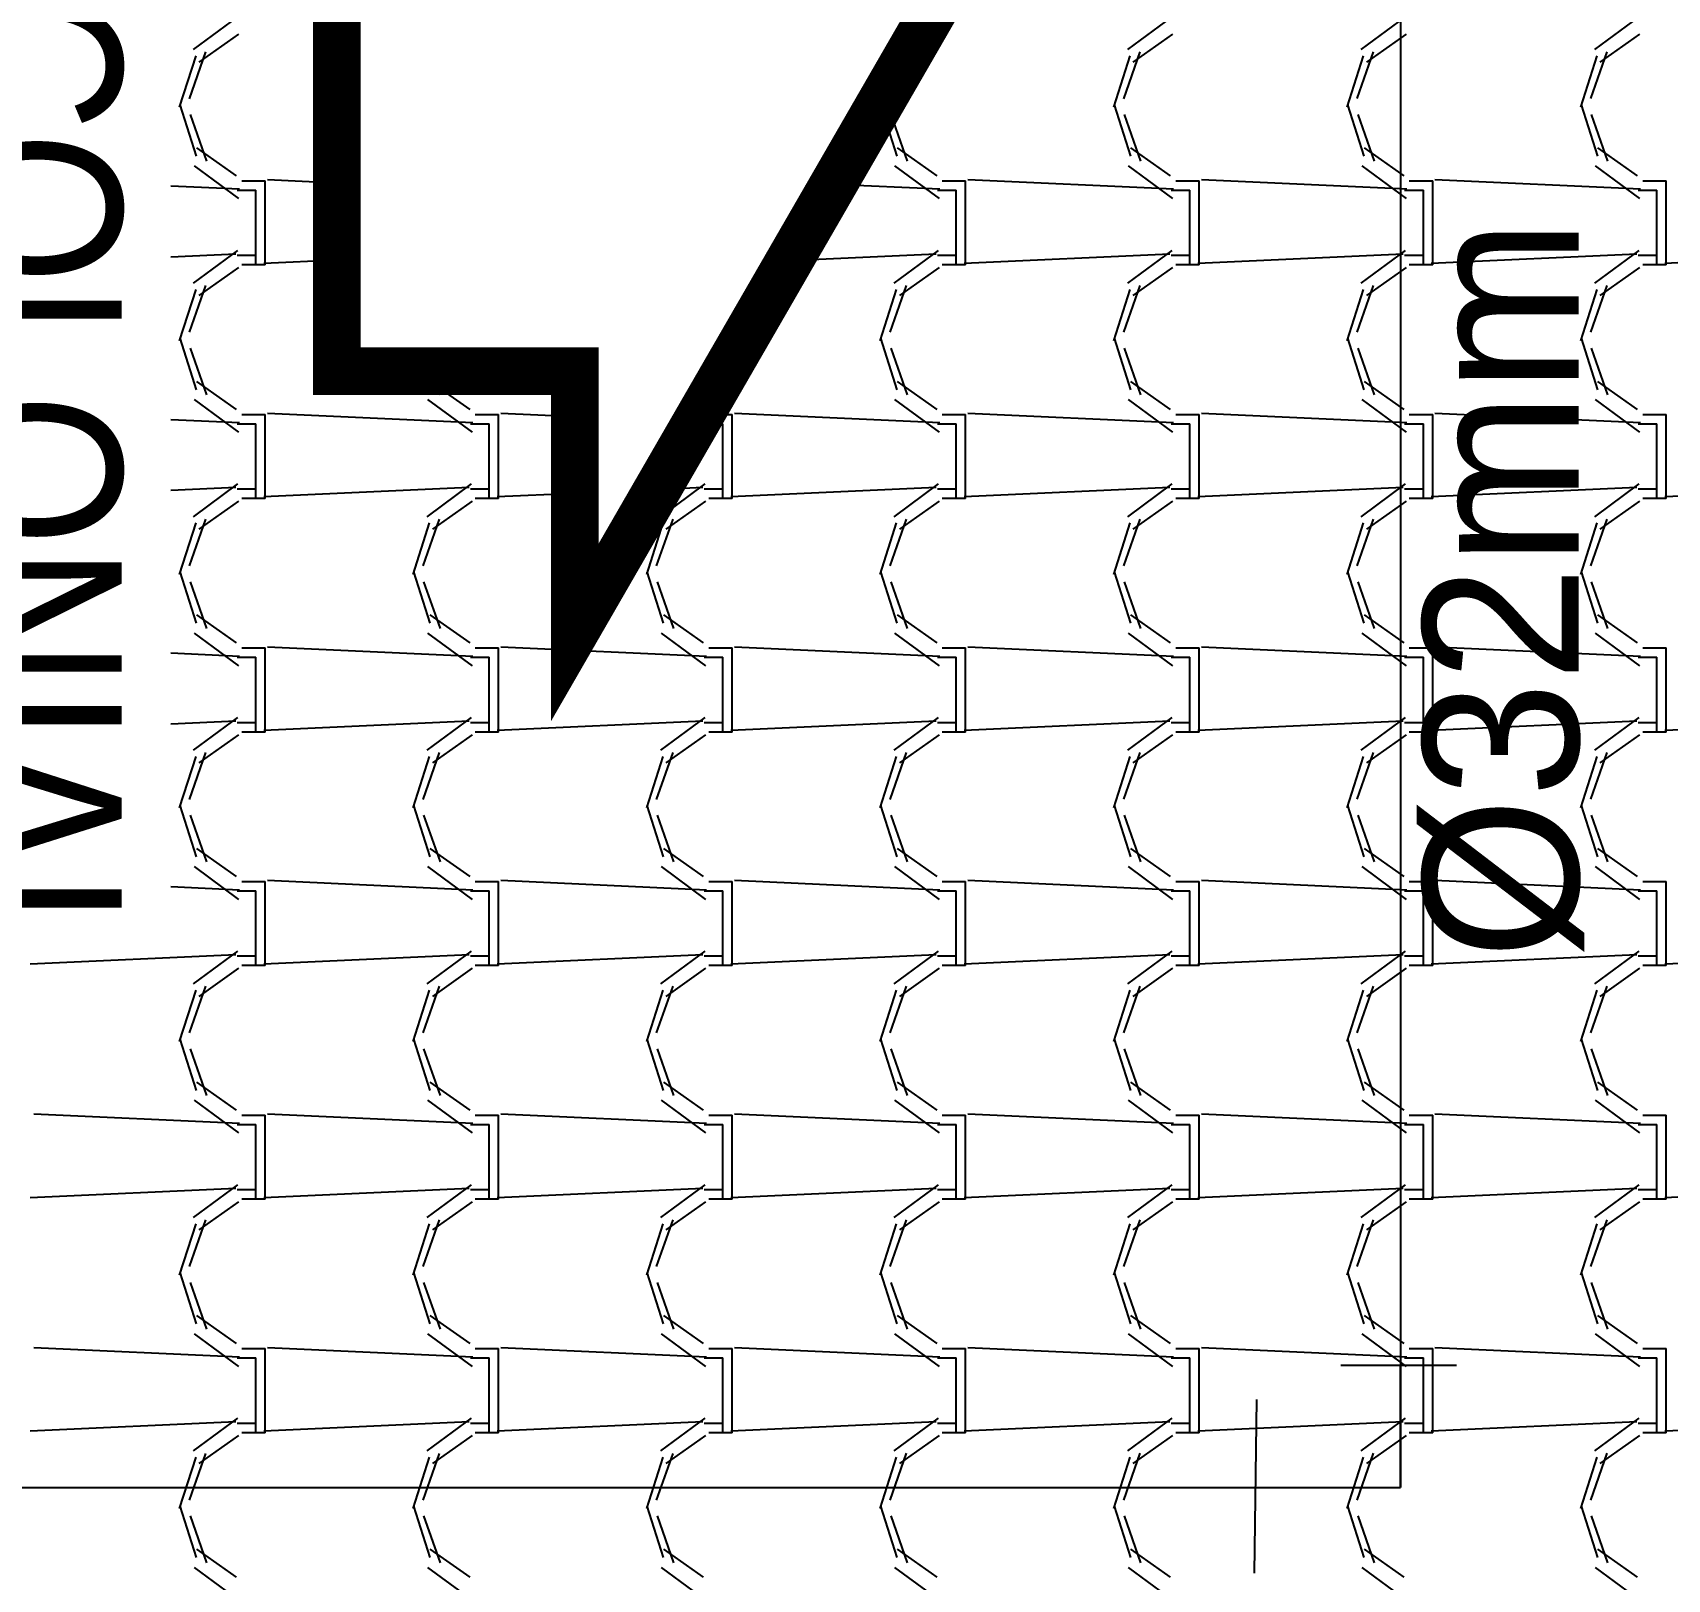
# Model space of a CAD drawing. Header units: millimetres. Extents: x -336 to -33, y -135 to 770.
# Drawn here: x -304.576 to -302.476, y 723.621 to 725.607 of the extents above; entities that cross this region are included whole.
import ezdxf
from ezdxf.enums import TextEntityAlignment as Align

# ---------------------------------------------------------------- set-up
doc = ezdxf.new("R2010")
doc.units = ezdxf.units.MM
doc.header["$LTSCALE"] = 50
doc.header["$MEASUREMENT"] = 0
doc.layers.get('0').update_dxf_attribs({"linetype": 'CONTINUOUS'})
for name, color, linetype in [('-HIDRO', 8, 'CONTINUOUS'), ('AF', 5, 'CONTINUOUS'), ('CONEXÃO_HIDRÁULICA', 2, 'CONTINUOUS'), ('E-txt-g', 3, 'CONTINUOUS'), ('TEXTO', 4, 'CONTINUOUS')]:
    doc.layers.add(name, color=color, linetype=linetype)
doc.layers.add('E-Lay-9', color=9, linetype='CONTINUOUS', lineweight=9)
doc.layers.add('E-Txt-W', color=7, linetype='CONTINUOUS', lineweight=20)
doc.styles.add('F2', font='swissc.ttf')
doc.styles.add('REG60', font='romans.shx', dxfattribs={"width": 0.8, "height": 0.15})
doc.styles.add('REG80', font='romans.shx', dxfattribs={"width": 0.8, "height": 0.2})

# ---------------------------------------------------------------- blocks, each defined once
blk = doc.blocks.new('Seta')
at = {"const_width": 2}
blk.add_lwpolyline([(10, 15), (10, 25.981), (25, 0), (10, -25.981), (10, -15), (0, -15), (0, 15)], close=True, dxfattribs=at)
blk = doc.blocks.new('TXT-AMB75')
at = {"layer": 'E-txt-g', "style": 'REG80', "width": 0.8, "flags": 8}
blk.add_attdef('TXT', text='', height=0.2, dxfattribs=at).set_placement((0.0055, 0.2964), align=Align.CENTER)
at = {"layer": 'E-Txt-W', "style": 'REG60', "width": 0.8, "flags": 8}
blk.add_attdef('TXT', text='', height=0.15, dxfattribs=at).set_placement((0.0055, 0.0271), align=Align.CENTER)

msp = doc.modelspace()

# ---------------------------------------------------------------- linework, layer by layer
at = {"layer": '-HIDRO', "linetype": 'Continuous'}
for p, q in [((-304.3127, 725.6275), (-304.3697, 725.5855)), ((-303.1126, 725.6275), (-303.1696, 725.5855)), ((-302.8126, 725.6275), (-302.8696, 725.5855)), ((-302.5126, 725.6275), (-302.5696, 725.5855)), ((-304.3114, 725.6054), (-304.3624, 725.5694)), ((-303.4115, 725.6054), (-303.4526, 725.5764)), ((-303.1115, 725.6054), (-303.1625, 725.5694)), ((-302.8115, 725.6054), (-302.8625, 725.5694)), ((-302.5115, 725.6054), (-302.5625, 725.5694)), ((-304.3666, 725.5774), (-304.3876, 725.5114)), ((-304.3538, 725.5824), (-304.3748, 725.5224)), ((-303.1666, 725.5774), (-303.1876, 725.5114)), ((-303.1538, 725.5824), (-303.1748, 725.5224)), ((-302.8666, 725.5774), (-302.8876, 725.5114)), ((-302.8538, 725.5825), (-302.8748, 725.5225)), ((-302.5665, 725.5774), (-302.5875, 725.5114)), ((-302.5537, 725.5825), (-302.5747, 725.5225)), ((-303.461, 725.5619), (-303.4748, 725.5224)), ((-304.3868, 725.5146), (-304.3658, 725.4486)), ((-303.4844, 725.5212), (-303.4876, 725.5114)), ((-303.4868, 725.5146), (-303.4658, 725.4486)), ((-303.1868, 725.5146), (-303.1658, 725.4486)), ((-302.8868, 725.5146), (-302.8658, 725.4486)), ((-302.5868, 725.5146), (-302.5658, 725.4486)), ((-304.3737, 725.502), (-304.3527, 725.442)), ((-303.4737, 725.502), (-303.4527, 725.442)), ((-303.1737, 725.502), (-303.1527, 725.442)), ((-302.8737, 725.502), (-302.8527, 725.442)), ((-302.5737, 725.502), (-302.5527, 725.442)), ((-304.3656, 725.4593), (-304.3146, 725.4233)), ((-303.4656, 725.4593), (-303.4146, 725.4233)), ((-303.1656, 725.4593), (-303.1146, 725.4233)), ((-302.8656, 725.4593), (-302.8146, 725.4233)), ((-302.5656, 725.4593), (-302.5146, 725.4233)), ((-304.3686, 725.436), (-304.3116, 725.394)), ((-303.4686, 725.436), (-303.4116, 725.394)), ((-303.1686, 725.436), (-303.1116, 725.394)), ((-302.8686, 725.436), (-302.8116, 725.394)), ((-302.5686, 725.436), (-302.5116, 725.394)), ((-304.3105, 725.4061), (-304.3985, 725.4101)), ((-304.3074, 725.4169), (-304.2774, 725.4169)), ((-304.2774, 725.3209), (-304.2774, 725.4169)), ((-304.1853, 725.414), (-304.2745, 725.4181)), ((-303.4105, 725.4061), (-303.5473, 725.4123)), ((-303.4074, 725.4169), (-303.3774, 725.4169)), ((-303.3774, 725.3209), (-303.3774, 725.4169)), ((-303.1105, 725.4061), (-303.3745, 725.4181)), ((-303.1074, 725.4169), (-303.0774, 725.4169)), ((-303.0774, 725.3209), (-303.0774, 725.4169)), ((-302.8105, 725.4061), (-303.0745, 725.4181)), ((-302.8074, 725.4169), (-302.7774, 725.4169)), ((-302.7774, 725.3209), (-302.7774, 725.4169)), ((-302.5105, 725.4061), (-302.7745, 725.4181)), ((-302.5074, 725.4169), (-302.4774, 725.4169)), ((-302.4774, 725.3209), (-302.4774, 725.4169)), ((-304.3134, 725.4049), (-304.2894, 725.4049)), ((-304.2894, 725.3209), (-304.2894, 725.4049)), ((-303.4134, 725.4049), (-303.3894, 725.4049)), ((-303.3894, 725.3209), (-303.3894, 725.4049)), ((-303.1134, 725.4049), (-303.0894, 725.4049)), ((-303.0894, 725.3209), (-303.0894, 725.4049)), ((-302.8134, 725.4049), (-302.7894, 725.4049)), ((-302.7894, 725.3209), (-302.7894, 725.4049)), ((-302.5134, 725.4049), (-302.4894, 725.4049)), ((-302.4894, 725.3209), (-302.4894, 725.4049)), ((-304.3127, 725.3275), (-304.3697, 725.2855)), ((-303.4126, 725.3275), (-303.4696, 725.2855)), ((-303.1126, 725.3275), (-303.1696, 725.2855)), ((-302.8126, 725.3275), (-302.8696, 725.2855)), ((-302.5126, 725.3275), (-302.5696, 725.2855)), ((-304.3152, 725.3228), (-304.3985, 725.319)), ((-304.3114, 725.3054), (-304.3624, 725.2694)), ((-304.2894, 725.3209), (-304.3134, 725.3209)), ((-304.2774, 725.3089), (-304.3074, 725.3089)), ((-304.2894, 725.3089), (-304.2894, 725.3209)), ((-304.1853, 725.3151), (-304.2792, 725.3108)), ((-304.2774, 725.3089), (-304.2774, 725.3209)), ((-303.4152, 725.3228), (-303.6039, 725.3142)), ((-303.4115, 725.3054), (-303.4625, 725.2694)), ((-303.3894, 725.3209), (-303.4134, 725.3209)), ((-303.3774, 725.3089), (-303.4074, 725.3089)), ((-303.3894, 725.3089), (-303.3894, 725.3209)), ((-303.1152, 725.3228), (-303.3792, 725.3108)), ((-303.3774, 725.3089), (-303.3774, 725.3209)), ((-303.1115, 725.3054), (-303.1625, 725.2694)), ((-303.0894, 725.3209), (-303.1134, 725.3209)), ((-303.0774, 725.3089), (-303.1074, 725.3089)), ((-303.0894, 725.3089), (-303.0894, 725.3209)), ((-302.8152, 725.3228), (-303.0792, 725.3108)), ((-303.0774, 725.3089), (-303.0774, 725.3209)), ((-302.8115, 725.3054), (-302.8625, 725.2694)), ((-302.7894, 725.3209), (-302.8134, 725.3209)), ((-302.7774, 725.3089), (-302.8074, 725.3089)), ((-302.7894, 725.3089), (-302.7894, 725.3209)), ((-302.5152, 725.3228), (-302.7792, 725.3108)), ((-302.7774, 725.3089), (-302.7774, 725.3209)), ((-302.5115, 725.3054), (-302.5625, 725.2694)), ((-302.4894, 725.3209), (-302.5134, 725.3209)), ((-302.4774, 725.3089), (-302.5074, 725.3089)), ((-302.4894, 725.3089), (-302.4894, 725.3209)), ((-302.2152, 725.3228), (-302.4792, 725.3108)), ((-302.4774, 725.3089), (-302.4774, 725.3209)), ((-304.3666, 725.2774), (-304.3876, 725.2114)), ((-304.3538, 725.2824), (-304.3748, 725.2224)), ((-303.4666, 725.2774), (-303.4876, 725.2114)), ((-303.4538, 725.2824), (-303.4748, 725.2224)), ((-303.1666, 725.2774), (-303.1876, 725.2114)), ((-303.1538, 725.2824), (-303.1748, 725.2224)), ((-302.8666, 725.2774), (-302.8876, 725.2114)), ((-302.8538, 725.2825), (-302.8748, 725.2225)), ((-302.5665, 725.2774), (-302.5875, 725.2114)), ((-302.5537, 725.2825), (-302.5747, 725.2225)), ((-304.3868, 725.2146), (-304.3658, 725.1486)), ((-304.3737, 725.202), (-304.3527, 725.142)), ((-303.4868, 725.2146), (-303.4658, 725.1486)), ((-303.4737, 725.202), (-303.4527, 725.142)), ((-303.1868, 725.2146), (-303.1658, 725.1486)), ((-303.1737, 725.202), (-303.1527, 725.142)), ((-302.8868, 725.2146), (-302.8658, 725.1486)), ((-302.8737, 725.202), (-302.8527, 725.142)), ((-302.5868, 725.2146), (-302.5658, 725.1486)), ((-302.5737, 725.202), (-302.5527, 725.142)), ((-304.3656, 725.1593), (-304.3146, 725.1233)), ((-304.0734, 725.1726), (-304.0658, 725.1486)), ((-304.0656, 725.1593), (-304.0146, 725.1233)), ((-304.0634, 725.1726), (-304.0527, 725.142)), ((-303.4656, 725.1593), (-303.4146, 725.1233)), ((-303.1656, 725.1593), (-303.1146, 725.1233)), ((-302.8656, 725.1593), (-302.8146, 725.1233)), ((-302.5656, 725.1593), (-302.5146, 725.1233)), ((-304.3686, 725.136), (-304.3116, 725.094)), ((-304.3074, 725.1169), (-304.2774, 725.1169)), ((-304.2774, 725.0209), (-304.2774, 725.1169)), ((-304.0105, 725.106), (-304.2745, 725.118)), ((-304.0686, 725.136), (-304.0116, 725.094)), ((-304.0074, 725.1169), (-303.9774, 725.1169)), ((-303.9774, 725.0209), (-303.9774, 725.1169)), ((-303.8796, 725.1137), (-303.9745, 725.118)), ((-303.7074, 725.1169), (-303.6774, 725.1169)), ((-303.6774, 725.0209), (-303.6774, 725.1169)), ((-303.4105, 725.106), (-303.6745, 725.118)), ((-303.4686, 725.136), (-303.4116, 725.094)), ((-303.4074, 725.1169), (-303.3774, 725.1169)), ((-303.3774, 725.0209), (-303.3774, 725.1169)), ((-303.1105, 725.106), (-303.3745, 725.118)), ((-303.1686, 725.136), (-303.1116, 725.094)), ((-303.1074, 725.1169), (-303.0774, 725.1169)), ((-303.0774, 725.0209), (-303.0774, 725.1169)), ((-302.8105, 725.106), (-303.0745, 725.118)), ((-302.8686, 725.136), (-302.8116, 725.094)), ((-302.8074, 725.1169), (-302.7774, 725.1169)), ((-302.7774, 725.0209), (-302.7774, 725.1169)), ((-302.5105, 725.106), (-302.7745, 725.118)), ((-302.5686, 725.136), (-302.5116, 725.094)), ((-302.5074, 725.1169), (-302.4774, 725.1169)), ((-302.4774, 725.0209), (-302.4774, 725.1169)), ((-304.3105, 725.106), (-304.3985, 725.11)), ((-304.3134, 725.1049), (-304.2894, 725.1049)), ((-304.2894, 725.0209), (-304.2894, 725.1049)), ((-304.0134, 725.1049), (-303.9894, 725.1049)), ((-303.9894, 725.0209), (-303.9894, 725.1049)), ((-303.7253, 725.1041), (-303.7116, 725.094)), ((-303.7105, 725.106), (-303.7238, 725.1067)), ((-303.7134, 725.1049), (-303.6894, 725.1049)), ((-303.6894, 725.0209), (-303.6894, 725.1049)), ((-303.4134, 725.1049), (-303.3894, 725.1049)), ((-303.3894, 725.0209), (-303.3894, 725.1049)), ((-303.1134, 725.1049), (-303.0894, 725.1049)), ((-303.0894, 725.0209), (-303.0894, 725.1049)), ((-302.8134, 725.1049), (-302.7894, 725.1049)), ((-302.7894, 725.0209), (-302.7894, 725.1049)), ((-302.5134, 725.1049), (-302.4894, 725.1049)), ((-302.4894, 725.0209), (-302.4894, 725.1049)), ((-304.3152, 725.0228), (-304.3985, 725.019)), ((-304.3127, 725.0275), (-304.3697, 724.9855)), ((-304.2894, 725.0209), (-304.3134, 725.0209)), ((-304.2894, 725.0089), (-304.2894, 725.0209)), ((-304.0152, 725.0228), (-304.2792, 725.0108)), ((-304.2774, 725.0089), (-304.2774, 725.0209)), ((-304.0126, 725.0275), (-304.0696, 724.9855)), ((-303.9894, 725.0209), (-304.0134, 725.0209)), ((-303.9894, 725.0089), (-303.9894, 725.0209)), ((-303.8796, 725.0153), (-303.9792, 725.0108)), ((-303.9774, 725.0089), (-303.9774, 725.0209)), ((-303.7152, 725.0228), (-303.7737, 725.0201)), ((-303.7126, 725.0275), (-303.7696, 724.9855)), ((-303.6894, 725.0209), (-303.7134, 725.0209)), ((-303.6894, 725.0089), (-303.6894, 725.0209)), ((-303.4152, 725.0228), (-303.6792, 725.0108)), ((-303.6774, 725.0089), (-303.6774, 725.0209)), ((-303.4126, 725.0275), (-303.4696, 724.9855)), ((-303.3894, 725.0209), (-303.4134, 725.0209)), ((-303.3894, 725.0089), (-303.3894, 725.0209)), ((-303.1152, 725.0228), (-303.3792, 725.0108)), ((-303.3774, 725.0089), (-303.3774, 725.0209)), ((-303.1126, 725.0275), (-303.1696, 724.9855)), ((-303.0894, 725.0209), (-303.1134, 725.0209)), ((-303.0894, 725.0089), (-303.0894, 725.0209)), ((-302.8152, 725.0228), (-303.0792, 725.0108)), ((-303.0774, 725.0089), (-303.0774, 725.0209)), ((-302.8126, 725.0275), (-302.8696, 724.9855)), ((-302.7894, 725.0209), (-302.8134, 725.0209)), ((-302.7894, 725.0089), (-302.7894, 725.0209)), ((-302.5152, 725.0228), (-302.7792, 725.0108)), ((-302.7774, 725.0089), (-302.7774, 725.0209)), ((-302.5126, 725.0275), (-302.5696, 724.9855)), ((-302.4894, 725.0209), (-302.5134, 725.0209)), ((-302.4894, 725.0089), (-302.4894, 725.0209)), ((-302.2152, 725.0228), (-302.4792, 725.0108)), ((-302.4774, 725.0089), (-302.4774, 725.0209)), ((-304.3115, 725.0054), (-304.3625, 724.9694)), ((-304.2774, 725.0089), (-304.3074, 725.0089)), ((-304.0115, 725.0054), (-304.0625, 724.9694)), ((-303.9774, 725.0089), (-304.0074, 725.0089)), ((-303.7115, 725.0054), (-303.7625, 724.9694)), ((-303.6774, 725.0089), (-303.7074, 725.0089)), ((-303.4115, 725.0054), (-303.4625, 724.9694)), ((-303.3774, 725.0089), (-303.4074, 725.0089)), ((-303.1115, 725.0054), (-303.1625, 724.9694)), ((-303.0774, 725.0089), (-303.1074, 725.0089)), ((-302.8115, 725.0054), (-302.8625, 724.9694)), ((-302.7774, 725.0089), (-302.8074, 725.0089)), ((-302.5115, 725.0054), (-302.5625, 724.9694)), ((-302.4774, 725.0089), (-302.5074, 725.0089)), ((-304.3666, 724.9774), (-304.3876, 724.9114)), ((-304.3538, 724.9824), (-304.3748, 724.9224)), ((-304.0666, 724.9774), (-304.0876, 724.9114)), ((-304.0538, 724.9824), (-304.0748, 724.9224)), ((-303.7666, 724.9774), (-303.7876, 724.9114)), ((-303.7538, 724.9824), (-303.7748, 724.9224)), ((-303.4666, 724.9774), (-303.4876, 724.9114)), ((-303.4538, 724.9824), (-303.4748, 724.9224)), ((-303.1666, 724.9774), (-303.1876, 724.9114)), ((-303.1538, 724.9824), (-303.1748, 724.9224)), ((-302.8666, 724.9774), (-302.8876, 724.9114)), ((-302.8538, 724.9825), (-302.8748, 724.9225)), ((-302.5665, 724.9774), (-302.5875, 724.9114)), ((-302.5537, 724.9825), (-302.5747, 724.9225)), ((-304.3868, 724.9146), (-304.3658, 724.8486)), ((-304.0868, 724.9146), (-304.0658, 724.8486)), ((-303.7868, 724.9146), (-303.7658, 724.8486)), ((-303.4868, 724.9146), (-303.4658, 724.8486)), ((-303.1868, 724.9146), (-303.1658, 724.8486)), ((-302.8868, 724.9146), (-302.8658, 724.8486)), ((-302.5868, 724.9146), (-302.5658, 724.8486)), ((-304.3737, 724.902), (-304.3527, 724.842)), ((-304.0737, 724.902), (-304.0527, 724.842)), ((-303.7737, 724.902), (-303.7527, 724.842)), ((-303.4737, 724.902), (-303.4527, 724.842)), ((-303.1737, 724.902), (-303.1527, 724.842)), ((-302.8737, 724.902), (-302.8527, 724.842)), ((-302.5737, 724.902), (-302.5527, 724.842)), ((-304.3656, 724.8593), (-304.3146, 724.8233)), ((-304.0656, 724.8593), (-304.0146, 724.8233)), ((-303.7656, 724.8593), (-303.7146, 724.8233)), ((-303.4656, 724.8593), (-303.4146, 724.8233)), ((-303.1656, 724.8593), (-303.1146, 724.8233)), ((-302.8656, 724.8593), (-302.8146, 724.8233)), ((-302.5656, 724.8593), (-302.5146, 724.8233)), ((-304.3686, 724.836), (-304.3116, 724.794)), ((-304.0686, 724.836), (-304.0116, 724.794)), ((-303.7686, 724.836), (-303.7116, 724.794)), ((-303.4686, 724.836), (-303.4116, 724.794)), ((-303.1686, 724.836), (-303.1116, 724.794)), ((-302.8686, 724.836), (-302.8116, 724.794)), ((-302.5686, 724.836), (-302.5116, 724.794)), ((-304.3105, 724.806), (-304.3985, 724.81)), ((-304.3134, 724.8049), (-304.2894, 724.8049)), ((-304.3074, 724.8169), (-304.2774, 724.8169)), ((-304.2894, 724.7209), (-304.2894, 724.8049)), ((-304.2774, 724.7209), (-304.2774, 724.8169)), ((-304.0105, 724.806), (-304.2745, 724.818)), ((-304.0134, 724.8049), (-303.9894, 724.8049)), ((-304.0074, 724.8169), (-303.9774, 724.8169)), ((-303.9894, 724.7209), (-303.9894, 724.8049)), ((-303.9774, 724.7209), (-303.9774, 724.8169)), ((-303.7105, 724.806), (-303.9745, 724.818)), ((-303.7134, 724.8049), (-303.6894, 724.8049)), ((-303.7074, 724.8169), (-303.6774, 724.8169)), ((-303.6894, 724.7209), (-303.6894, 724.8049)), ((-303.6774, 724.7209), (-303.6774, 724.8169)), ((-303.4105, 724.806), (-303.6745, 724.818)), ((-303.4134, 724.8049), (-303.3894, 724.8049)), ((-303.4074, 724.8169), (-303.3774, 724.8169)), ((-303.3894, 724.7209), (-303.3894, 724.8049)), ((-303.3774, 724.7209), (-303.3774, 724.8169)), ((-303.1105, 724.806), (-303.3745, 724.818)), ((-303.1134, 724.8049), (-303.0894, 724.8049)), ((-303.1074, 724.8169), (-303.0774, 724.8169)), ((-303.0894, 724.7209), (-303.0894, 724.8049)), ((-303.0774, 724.7209), (-303.0774, 724.8169)), ((-302.8105, 724.806), (-303.0745, 724.818)), ((-302.8134, 724.8049), (-302.7894, 724.8049)), ((-302.8074, 724.8169), (-302.7774, 724.8169)), ((-302.7894, 724.7209), (-302.7894, 724.8049)), ((-302.7774, 724.7209), (-302.7774, 724.8169)), ((-302.5105, 724.806), (-302.7745, 724.818)), ((-302.5134, 724.8049), (-302.4894, 724.8049)), ((-302.5074, 724.8169), (-302.4774, 724.8169)), ((-302.4894, 724.7209), (-302.4894, 724.8049)), ((-302.4774, 724.7209), (-302.4774, 724.8169)), ((-304.3152, 724.7228), (-304.3985, 724.719)), ((-304.3127, 724.7275), (-304.3697, 724.6855)), ((-304.2894, 724.7209), (-304.3134, 724.7209)), ((-304.2894, 724.7089), (-304.2894, 724.7209)), ((-304.0152, 724.7228), (-304.2792, 724.7108)), ((-304.2774, 724.7089), (-304.2774, 724.7209)), ((-304.0126, 724.7275), (-304.0696, 724.6855)), ((-303.9894, 724.7209), (-304.0134, 724.7209)), ((-303.9894, 724.7089), (-303.9894, 724.7209)), ((-303.7152, 724.7228), (-303.9792, 724.7108)), ((-303.9774, 724.7089), (-303.9774, 724.7209)), ((-303.7126, 724.7275), (-303.7696, 724.6855)), ((-303.6894, 724.7209), (-303.7134, 724.7209)), ((-303.6894, 724.7089), (-303.6894, 724.7209)), ((-303.4152, 724.7228), (-303.6792, 724.7108)), ((-303.6774, 724.7089), (-303.6774, 724.7209)), ((-303.4126, 724.7275), (-303.4696, 724.6855)), ((-303.3894, 724.7209), (-303.4134, 724.7209)), ((-303.3894, 724.7089), (-303.3894, 724.7209)), ((-303.1152, 724.7228), (-303.3792, 724.7108)), ((-303.3774, 724.7089), (-303.3774, 724.7209)), ((-303.1126, 724.7275), (-303.1696, 724.6855)), ((-303.0894, 724.7209), (-303.1134, 724.7209)), ((-303.0894, 724.7089), (-303.0894, 724.7209)), ((-302.8152, 724.7228), (-303.0792, 724.7108)), ((-303.0774, 724.7089), (-303.0774, 724.7209)), ((-302.8126, 724.7275), (-302.8696, 724.6855)), ((-302.7894, 724.7209), (-302.8134, 724.7209)), ((-302.7894, 724.7089), (-302.7894, 724.7209)), ((-302.5152, 724.7228), (-302.7792, 724.7108)), ((-302.7774, 724.7089), (-302.7774, 724.7209)), ((-302.5126, 724.7275), (-302.5696, 724.6855)), ((-302.4894, 724.7209), (-302.5134, 724.7209)), ((-302.4894, 724.7089), (-302.4894, 724.7209)), ((-302.2152, 724.7228), (-302.4792, 724.7108)), ((-302.4774, 724.7089), (-302.4774, 724.7209)), ((-304.3115, 724.7054), (-304.3625, 724.6694)), ((-304.2774, 724.7089), (-304.3074, 724.7089)), ((-304.0115, 724.7054), (-304.0625, 724.6694)), ((-303.9774, 724.7089), (-304.0074, 724.7089)), ((-303.7115, 724.7054), (-303.7625, 724.6694)), ((-303.6774, 724.7089), (-303.7074, 724.7089)), ((-303.4115, 724.7054), (-303.4625, 724.6694)), ((-303.3774, 724.7089), (-303.4074, 724.7089)), ((-303.1115, 724.7054), (-303.1625, 724.6694)), ((-303.0774, 724.7089), (-303.1074, 724.7089)), ((-302.8115, 724.7054), (-302.8625, 724.6694)), ((-302.7774, 724.7089), (-302.8074, 724.7089)), ((-302.5115, 724.7054), (-302.5625, 724.6694)), ((-302.4774, 724.7089), (-302.5074, 724.7089)), ((-304.3666, 724.6774), (-304.3876, 724.6114)), ((-304.3538, 724.6824), (-304.3748, 724.6224)), ((-304.0666, 724.6774), (-304.0876, 724.6114)), ((-304.0538, 724.6824), (-304.0748, 724.6224)), ((-303.7666, 724.6774), (-303.7876, 724.6114)), ((-303.7538, 724.6824), (-303.7748, 724.6224)), ((-303.4666, 724.6774), (-303.4876, 724.6114)), ((-303.4538, 724.6824), (-303.4748, 724.6224)), ((-303.1666, 724.6774), (-303.1876, 724.6114)), ((-303.1538, 724.6825), (-303.1748, 724.6225)), ((-302.8666, 724.6774), (-302.8876, 724.6114)), ((-302.8538, 724.6825), (-302.8748, 724.6225)), ((-302.5665, 724.6774), (-302.5875, 724.6114)), ((-302.5537, 724.6825), (-302.5747, 724.6225)), ((-304.3868, 724.6146), (-304.3658, 724.5486)), ((-304.0868, 724.6146), (-304.0658, 724.5486)), ((-303.7868, 724.6146), (-303.7658, 724.5486)), ((-303.4868, 724.6146), (-303.4658, 724.5486)), ((-303.1868, 724.6146), (-303.1658, 724.5486)), ((-302.8868, 724.6146), (-302.8658, 724.5486)), ((-302.5868, 724.6146), (-302.5658, 724.5486)), ((-304.3737, 724.602), (-304.3527, 724.542)), ((-304.0737, 724.602), (-304.0527, 724.542)), ((-303.7737, 724.602), (-303.7527, 724.542)), ((-303.4737, 724.602), (-303.4527, 724.542)), ((-303.1737, 724.602), (-303.1527, 724.542)), ((-302.8737, 724.602), (-302.8527, 724.542)), ((-302.5737, 724.602), (-302.5527, 724.542)), ((-304.3656, 724.5593), (-304.3146, 724.5233)), ((-304.0656, 724.5593), (-304.0146, 724.5233)), ((-303.7656, 724.5593), (-303.7146, 724.5233)), ((-303.4656, 724.5593), (-303.4146, 724.5233)), ((-303.1656, 724.5593), (-303.1146, 724.5233)), ((-302.8656, 724.5593), (-302.8146, 724.5233)), ((-302.5656, 724.5593), (-302.5146, 724.5233)), ((-304.3686, 724.536), (-304.3116, 724.494)), ((-304.0686, 724.536), (-304.0116, 724.494)), ((-303.7686, 724.536), (-303.7116, 724.494)), ((-303.4686, 724.536), (-303.4116, 724.494)), ((-303.1686, 724.536), (-303.1116, 724.494)), ((-302.8686, 724.536), (-302.8116, 724.494)), ((-302.5686, 724.536), (-302.5116, 724.494)), ((-304.3105, 724.506), (-304.3985, 724.51)), ((-304.3074, 724.5169), (-304.2774, 724.5169)), ((-304.2774, 724.4209), (-304.2774, 724.5169)), ((-304.0105, 724.506), (-304.2745, 724.518)), ((-304.0074, 724.5169), (-303.9774, 724.5169)), ((-303.9774, 724.4209), (-303.9774, 724.5169)), ((-303.7105, 724.506), (-303.9745, 724.518)), ((-303.7074, 724.5169), (-303.6774, 724.5169)), ((-303.6774, 724.4209), (-303.6774, 724.5169)), ((-303.4105, 724.506), (-303.6745, 724.518)), ((-303.4074, 724.5169), (-303.3774, 724.5169)), ((-303.3774, 724.4209), (-303.3774, 724.5169)), ((-303.1105, 724.506), (-303.3745, 724.518)), ((-303.1074, 724.5169), (-303.0774, 724.5169)), ((-303.0774, 724.4209), (-303.0774, 724.5169)), ((-302.8105, 724.506), (-303.0745, 724.518)), ((-302.8074, 724.5169), (-302.7774, 724.5169)), ((-302.7774, 724.4209), (-302.7774, 724.5169)), ((-302.5105, 724.506), (-302.7745, 724.518)), ((-302.5074, 724.5169), (-302.4774, 724.5169)), ((-302.4774, 724.4209), (-302.4774, 724.5169)), ((-304.3134, 724.5049), (-304.2894, 724.5049)), ((-304.2894, 724.4209), (-304.2894, 724.5049)), ((-304.0134, 724.5049), (-303.9894, 724.5049)), ((-303.9894, 724.4209), (-303.9894, 724.5049)), ((-303.7134, 724.5049), (-303.6894, 724.5049)), ((-303.6894, 724.4209), (-303.6894, 724.5049)), ((-303.4134, 724.5049), (-303.3894, 724.5049)), ((-303.3894, 724.4209), (-303.3894, 724.5049)), ((-303.1134, 724.5049), (-303.0894, 724.5049)), ((-303.0894, 724.4209), (-303.0894, 724.5049)), ((-302.8134, 724.5049), (-302.7894, 724.5049)), ((-302.7894, 724.4209), (-302.7894, 724.5049)), ((-302.5134, 724.5049), (-302.4894, 724.5049)), ((-302.4894, 724.4209), (-302.4894, 724.5049)), ((-304.3152, 724.4228), (-304.5792, 724.4108)), ((-304.3127, 724.4275), (-304.3697, 724.3855)), ((-304.0152, 724.4228), (-304.2792, 724.4108)), ((-304.0126, 724.4275), (-304.0696, 724.3855)), ((-303.7152, 724.4228), (-303.9792, 724.4108)), ((-303.7126, 724.4275), (-303.7696, 724.3855)), ((-303.4152, 724.4228), (-303.6792, 724.4108)), ((-303.4126, 724.4275), (-303.4696, 724.3855)), ((-303.1152, 724.4228), (-303.3792, 724.4108)), ((-303.1126, 724.4275), (-303.1696, 724.3855)), ((-302.8152, 724.4228), (-303.0792, 724.4108)), ((-302.8126, 724.4275), (-302.8696, 724.3855)), ((-302.5152, 724.4228), (-302.7792, 724.4108)), ((-302.5126, 724.4275), (-302.5696, 724.3855)), ((-302.2152, 724.4228), (-302.4792, 724.4108)), ((-304.3115, 724.4054), (-304.3625, 724.3694)), ((-304.2894, 724.4209), (-304.3134, 724.4209)), ((-304.2774, 724.4089), (-304.3074, 724.4089)), ((-304.2894, 724.4089), (-304.2894, 724.4209)), ((-304.2774, 724.4089), (-304.2774, 724.4209)), ((-304.0115, 724.4054), (-304.0625, 724.3694)), ((-303.9894, 724.4209), (-304.0134, 724.4209)), ((-303.9774, 724.4089), (-304.0074, 724.4089)), ((-303.9894, 724.4089), (-303.9894, 724.4209)), ((-303.9774, 724.4089), (-303.9774, 724.4209)), ((-303.7115, 724.4054), (-303.7625, 724.3694)), ((-303.6894, 724.4209), (-303.7134, 724.4209)), ((-303.6774, 724.4089), (-303.7074, 724.4089)), ((-303.6894, 724.4089), (-303.6894, 724.4209)), ((-303.6774, 724.4089), (-303.6774, 724.4209)), ((-303.4115, 724.4054), (-303.4625, 724.3694)), ((-303.3894, 724.4209), (-303.4134, 724.4209)), ((-303.3774, 724.4089), (-303.4074, 724.4089)), ((-303.3894, 724.4089), (-303.3894, 724.4209)), ((-303.3774, 724.4089), (-303.3774, 724.4209)), ((-303.1115, 724.4054), (-303.1625, 724.3694)), ((-303.0894, 724.4209), (-303.1134, 724.4209)), ((-303.0774, 724.4089), (-303.1074, 724.4089)), ((-303.0894, 724.4089), (-303.0894, 724.4209)), ((-303.0774, 724.4089), (-303.0774, 724.4209)), ((-302.8115, 724.4054), (-302.8625, 724.3694)), ((-302.7894, 724.4209), (-302.8134, 724.4209)), ((-302.7774, 724.4089), (-302.8074, 724.4089)), ((-302.7894, 724.4089), (-302.7894, 724.4209)), ((-302.7774, 724.4089), (-302.7774, 724.4209)), ((-302.5115, 724.4054), (-302.5625, 724.3694)), ((-302.4894, 724.4209), (-302.5134, 724.4209)), ((-302.4774, 724.4089), (-302.5074, 724.4089)), ((-302.4894, 724.4089), (-302.4894, 724.4209)), ((-302.4774, 724.4089), (-302.4774, 724.4209)), ((-304.3538, 724.3824), (-304.3748, 724.3224)), ((-304.0538, 724.3824), (-304.0748, 724.3224)), ((-303.7538, 724.3824), (-303.7748, 724.3224)), ((-303.4538, 724.3824), (-303.4748, 724.3224)), ((-303.1538, 724.3825), (-303.1748, 724.3225)), ((-302.8538, 724.3825), (-302.8748, 724.3225)), ((-302.5537, 724.3825), (-302.5747, 724.3225)), ((-304.3666, 724.3774), (-304.3876, 724.3114)), ((-304.0666, 724.3774), (-304.0876, 724.3114)), ((-303.7666, 724.3774), (-303.7876, 724.3114)), ((-303.4666, 724.3774), (-303.4876, 724.3114)), ((-303.1666, 724.3774), (-303.1876, 724.3114)), ((-302.8666, 724.3774), (-302.8876, 724.3114)), ((-302.5665, 724.3774), (-302.5875, 724.3114)), ((-304.3868, 724.3146), (-304.3658, 724.2486)), ((-304.3737, 724.302), (-304.3527, 724.242)), ((-304.0868, 724.3146), (-304.0658, 724.2486)), ((-304.0737, 724.302), (-304.0527, 724.242)), ((-303.7868, 724.3146), (-303.7658, 724.2486)), ((-303.7737, 724.302), (-303.7527, 724.242)), ((-303.4868, 724.3146), (-303.4658, 724.2486)), ((-303.4737, 724.302), (-303.4527, 724.242)), ((-303.1868, 724.3146), (-303.1658, 724.2486)), ((-303.1737, 724.302), (-303.1527, 724.242)), ((-302.8868, 724.3146), (-302.8658, 724.2486)), ((-302.8737, 724.302), (-302.8527, 724.242)), ((-302.5868, 724.3146), (-302.5658, 724.2486)), ((-302.5737, 724.302), (-302.5527, 724.242)), ((-304.3656, 724.2593), (-304.3146, 724.2233)), ((-304.0656, 724.2593), (-304.0146, 724.2233)), ((-303.7656, 724.2593), (-303.7146, 724.2233)), ((-303.4656, 724.2593), (-303.4146, 724.2233)), ((-303.1656, 724.2593), (-303.1146, 724.2233)), ((-302.8656, 724.2593), (-302.8146, 724.2233)), ((-302.5656, 724.2593), (-302.5146, 724.2233)), ((-304.3686, 724.236), (-304.3116, 724.194)), ((-304.0686, 724.236), (-304.0116, 724.194)), ((-303.7686, 724.236), (-303.7116, 724.194)), ((-303.4686, 724.236), (-303.4116, 724.194)), ((-303.1686, 724.236), (-303.1116, 724.194)), ((-302.8686, 724.236), (-302.8116, 724.194)), ((-302.5686, 724.236), (-302.5116, 724.194)), ((-304.3105, 724.206), (-304.5745, 724.218)), ((-304.3074, 724.2169), (-304.2774, 724.2169)), ((-304.2774, 724.1209), (-304.2774, 724.2169)), ((-304.0105, 724.206), (-304.2745, 724.218)), ((-304.0074, 724.2169), (-303.9774, 724.2169)), ((-303.9774, 724.1209), (-303.9774, 724.2169)), ((-303.7105, 724.206), (-303.9745, 724.218)), ((-303.7074, 724.2169), (-303.6774, 724.2169)), ((-303.6774, 724.1209), (-303.6774, 724.2169)), ((-303.4105, 724.206), (-303.6745, 724.218)), ((-303.4074, 724.2169), (-303.3774, 724.2169)), ((-303.3774, 724.1209), (-303.3774, 724.2169)), ((-303.1105, 724.206), (-303.3745, 724.218)), ((-303.1074, 724.2169), (-303.0774, 724.2169)), ((-303.0774, 724.1209), (-303.0774, 724.2169)), ((-302.8105, 724.206), (-303.0745, 724.218)), ((-302.8074, 724.2169), (-302.7774, 724.2169)), ((-302.7774, 724.1209), (-302.7774, 724.2169)), ((-302.5105, 724.206), (-302.7745, 724.218)), ((-302.5074, 724.2169), (-302.4774, 724.2169)), ((-302.4774, 724.1209), (-302.4774, 724.2169)), ((-304.3134, 724.2049), (-304.2894, 724.2049)), ((-304.2894, 724.1209), (-304.2894, 724.2049)), ((-304.0134, 724.2049), (-303.9894, 724.2049)), ((-303.9894, 724.1209), (-303.9894, 724.2049)), ((-303.7134, 724.2049), (-303.6894, 724.2049)), ((-303.6894, 724.1209), (-303.6894, 724.2049)), ((-303.4134, 724.2049), (-303.3894, 724.2049)), ((-303.3894, 724.1209), (-303.3894, 724.2049)), ((-303.1134, 724.2049), (-303.0894, 724.2049)), ((-303.0894, 724.1209), (-303.0894, 724.2049)), ((-302.8134, 724.2049), (-302.7894, 724.2049)), ((-302.7894, 724.1209), (-302.7894, 724.2049)), ((-302.5134, 724.2049), (-302.4894, 724.2049)), ((-302.4894, 724.1209), (-302.4894, 724.2049)), ((-304.3152, 724.1228), (-304.5792, 724.1108)), ((-304.3127, 724.1275), (-304.3697, 724.0855)), ((-304.2894, 724.1209), (-304.3134, 724.1209)), ((-304.2774, 724.1089), (-304.3074, 724.1089)), ((-304.2894, 724.1089), (-304.2894, 724.1209)), ((-304.0152, 724.1228), (-304.2792, 724.1108)), ((-304.2774, 724.1089), (-304.2774, 724.1209)), ((-304.0126, 724.1275), (-304.0696, 724.0855)), ((-303.9894, 724.1209), (-304.0134, 724.1209)), ((-303.9774, 724.1089), (-304.0074, 724.1089)), ((-303.9894, 724.1089), (-303.9894, 724.1209)), ((-303.7152, 724.1228), (-303.9792, 724.1108)), ((-303.9774, 724.1089), (-303.9774, 724.1209)), ((-303.7126, 724.1275), (-303.7696, 724.0855)), ((-303.6894, 724.1209), (-303.7134, 724.1209)), ((-303.6774, 724.1089), (-303.7074, 724.1089)), ((-303.6894, 724.1089), (-303.6894, 724.1209)), ((-303.4152, 724.1228), (-303.6792, 724.1108)), ((-303.6774, 724.1089), (-303.6774, 724.1209)), ((-303.4126, 724.1275), (-303.4696, 724.0855)), ((-303.3894, 724.1209), (-303.4134, 724.1209)), ((-303.3774, 724.1089), (-303.4074, 724.1089)), ((-303.3894, 724.1089), (-303.3894, 724.1209)), ((-303.1152, 724.1228), (-303.3792, 724.1108)), ((-303.3774, 724.1089), (-303.3774, 724.1209)), ((-303.1126, 724.1275), (-303.1696, 724.0855)), ((-303.0894, 724.1209), (-303.1134, 724.1209)), ((-303.0774, 724.1089), (-303.1074, 724.1089)), ((-303.0894, 724.1089), (-303.0894, 724.1209)), ((-302.8152, 724.1228), (-303.0792, 724.1108)), ((-303.0774, 724.1089), (-303.0774, 724.1209)), ((-302.8126, 724.1275), (-302.8696, 724.0855)), ((-302.7894, 724.1209), (-302.8134, 724.1209)), ((-302.7774, 724.1089), (-302.8074, 724.1089)), ((-302.7894, 724.1089), (-302.7894, 724.1209)), ((-302.5152, 724.1228), (-302.7792, 724.1108)), ((-302.7774, 724.1089), (-302.7774, 724.1209)), ((-302.5126, 724.1275), (-302.5696, 724.0855)), ((-302.4894, 724.1209), (-302.5134, 724.1209)), ((-302.4774, 724.1089), (-302.5074, 724.1089)), ((-302.4894, 724.1089), (-302.4894, 724.1209)), ((-302.2152, 724.1228), (-302.4792, 724.1108)), ((-302.4774, 724.1089), (-302.4774, 724.1209)), ((-304.3115, 724.1054), (-304.3625, 724.0694)), ((-304.0115, 724.1054), (-304.0625, 724.0694)), ((-303.7115, 724.1054), (-303.7625, 724.0694)), ((-303.4115, 724.1054), (-303.4625, 724.0694)), ((-303.1115, 724.1054), (-303.1625, 724.0694)), ((-302.8115, 724.1054), (-302.8625, 724.0694)), ((-302.5115, 724.1054), (-302.5625, 724.0694)), ((-304.3666, 724.0774), (-304.3876, 724.0114)), ((-304.3538, 724.0824), (-304.3748, 724.0224)), ((-304.0666, 724.0774), (-304.0876, 724.0114)), ((-304.0538, 724.0824), (-304.0748, 724.0224)), ((-303.7666, 724.0774), (-303.7876, 724.0114)), ((-303.7538, 724.0824), (-303.7748, 724.0224)), ((-303.4666, 724.0774), (-303.4876, 724.0114)), ((-303.4538, 724.0824), (-303.4748, 724.0224)), ((-303.1666, 724.0774), (-303.1876, 724.0114)), ((-303.1538, 724.0825), (-303.1748, 724.0225)), ((-302.8666, 724.0774), (-302.8876, 724.0114)), ((-302.8538, 724.0825), (-302.8748, 724.0225)), ((-302.5665, 724.0774), (-302.5875, 724.0114)), ((-302.5537, 724.0825), (-302.5747, 724.0225)), ((-304.3868, 724.0146), (-304.3658, 723.9486)), ((-304.0868, 724.0146), (-304.0658, 723.9486)), ((-303.7868, 724.0146), (-303.7658, 723.9486)), ((-303.4868, 724.0146), (-303.4658, 723.9486)), ((-303.1868, 724.0146), (-303.1658, 723.9486)), ((-302.8868, 724.0146), (-302.8658, 723.9486)), ((-302.5868, 724.0146), (-302.5658, 723.9486)), ((-304.3737, 724.002), (-304.3527, 723.942)), ((-304.0737, 724.002), (-304.0527, 723.942)), ((-303.7737, 724.002), (-303.7527, 723.942)), ((-303.4737, 724.002), (-303.4527, 723.942)), ((-303.1737, 724.002), (-303.1527, 723.942)), ((-302.8737, 724.002), (-302.8527, 723.942)), ((-302.5737, 724.002), (-302.5527, 723.942)), ((-304.3656, 723.9593), (-304.3146, 723.9233)), ((-304.0656, 723.9593), (-304.0146, 723.9233)), ((-303.7656, 723.9593), (-303.7146, 723.9233)), ((-303.4656, 723.9593), (-303.4146, 723.9233)), ((-303.1656, 723.9593), (-303.1146, 723.9233)), ((-302.8656, 723.9593), (-302.8146, 723.9233)), ((-302.5656, 723.9593), (-302.5146, 723.9233)), ((-304.3686, 723.936), (-304.3116, 723.894)), ((-304.0686, 723.936), (-304.0116, 723.894)), ((-303.7686, 723.936), (-303.7116, 723.894)), ((-303.4686, 723.936), (-303.4116, 723.894)), ((-303.1686, 723.936), (-303.1116, 723.894)), ((-302.8686, 723.936), (-302.8116, 723.894)), ((-302.5686, 723.936), (-302.5116, 723.894)), ((-304.3105, 723.906), (-304.5745, 723.918)), ((-304.3134, 723.9049), (-304.2894, 723.9049)), ((-304.3074, 723.9169), (-304.2774, 723.9169)), ((-304.2894, 723.8209), (-304.2894, 723.9049)), ((-304.2774, 723.8209), (-304.2774, 723.9169)), ((-304.0105, 723.906), (-304.2745, 723.918)), ((-304.0134, 723.9049), (-303.9894, 723.9049)), ((-304.0074, 723.9169), (-303.9774, 723.9169)), ((-303.9894, 723.8209), (-303.9894, 723.9049)), ((-303.9774, 723.8209), (-303.9774, 723.9169)), ((-303.7105, 723.906), (-303.9745, 723.918)), ((-303.7134, 723.9049), (-303.6894, 723.9049)), ((-303.7074, 723.9169), (-303.6774, 723.9169)), ((-303.6894, 723.8209), (-303.6894, 723.9049)), ((-303.6774, 723.8209), (-303.6774, 723.9169)), ((-303.4105, 723.906), (-303.6745, 723.918)), ((-303.4134, 723.9049), (-303.3894, 723.9049)), ((-303.4074, 723.9169), (-303.3774, 723.9169)), ((-303.3894, 723.8209), (-303.3894, 723.9049)), ((-303.3774, 723.8209), (-303.3774, 723.9169)), ((-303.1105, 723.906), (-303.3745, 723.918)), ((-303.1134, 723.9049), (-303.0894, 723.9049)), ((-303.1074, 723.9169), (-303.0774, 723.9169)), ((-303.0894, 723.8209), (-303.0894, 723.9049)), ((-303.0774, 723.8209), (-303.0774, 723.9169)), ((-302.8105, 723.906), (-303.0745, 723.918)), ((-302.8134, 723.9049), (-302.7894, 723.9049)), ((-302.8074, 723.9169), (-302.7774, 723.9169)), ((-302.7894, 723.8209), (-302.7894, 723.9049)), ((-302.7774, 723.8209), (-302.7774, 723.9169)), ((-302.5105, 723.906), (-302.7745, 723.918)), ((-302.5134, 723.9049), (-302.4894, 723.9049)), ((-302.5074, 723.9169), (-302.4774, 723.9169)), ((-302.4894, 723.8209), (-302.4894, 723.9049)), ((-302.4774, 723.8209), (-302.4774, 723.9169)), ((-304.3152, 723.8228), (-304.5792, 723.8108)), ((-304.3127, 723.8275), (-304.3697, 723.7855)), ((-304.2894, 723.8209), (-304.3134, 723.8209)), ((-304.2894, 723.8089), (-304.2894, 723.8209)), ((-304.0152, 723.8228), (-304.2792, 723.8108)), ((-304.2774, 723.8089), (-304.2774, 723.8209)), ((-304.0126, 723.8275), (-304.0696, 723.7855)), ((-303.9894, 723.8209), (-304.0134, 723.8209)), ((-303.9894, 723.8089), (-303.9894, 723.8209)), ((-303.7152, 723.8228), (-303.9792, 723.8108)), ((-303.9774, 723.8089), (-303.9774, 723.8209)), ((-303.7126, 723.8275), (-303.7696, 723.7855)), ((-303.6894, 723.8209), (-303.7134, 723.8209)), ((-303.6894, 723.8089), (-303.6894, 723.8209)), ((-303.4152, 723.8228), (-303.6792, 723.8108)), ((-303.6774, 723.8089), (-303.6774, 723.8209)), ((-303.4126, 723.8275), (-303.4696, 723.7855)), ((-303.3894, 723.8209), (-303.4134, 723.8209)), ((-303.3894, 723.8089), (-303.3894, 723.8209)), ((-303.1152, 723.8228), (-303.3792, 723.8108)), ((-303.3774, 723.8089), (-303.3774, 723.8209)), ((-303.1126, 723.8275), (-303.1696, 723.7855)), ((-303.0894, 723.8209), (-303.1134, 723.8209)), ((-303.0894, 723.8089), (-303.0894, 723.8209)), ((-302.8152, 723.8228), (-303.0792, 723.8108)), ((-303.0774, 723.8089), (-303.0774, 723.8209)), ((-302.8126, 723.8275), (-302.8696, 723.7855)), ((-302.7894, 723.8209), (-302.8134, 723.8209)), ((-302.7894, 723.8089), (-302.7894, 723.8209)), ((-302.5152, 723.8228), (-302.7792, 723.8108)), ((-302.7774, 723.8089), (-302.7774, 723.8209)), ((-302.5126, 723.8275), (-302.5696, 723.7855)), ((-302.4894, 723.8209), (-302.5134, 723.8209)), ((-302.4894, 723.8089), (-302.4894, 723.8209)), ((-302.2152, 723.8228), (-302.4792, 723.8108)), ((-302.4774, 723.8089), (-302.4774, 723.8209)), ((-304.3115, 723.8054), (-304.3625, 723.7694)), ((-304.2774, 723.8089), (-304.3074, 723.8089)), ((-304.0115, 723.8054), (-304.0625, 723.7694)), ((-303.9774, 723.8089), (-304.0074, 723.8089)), ((-303.7115, 723.8054), (-303.7625, 723.7694)), ((-303.6774, 723.8089), (-303.7074, 723.8089)), ((-303.4115, 723.8054), (-303.4625, 723.7694)), ((-303.3774, 723.8089), (-303.4074, 723.8089)), ((-303.1115, 723.8054), (-303.1625, 723.7694)), ((-303.0774, 723.8089), (-303.1074, 723.8089)), ((-302.8115, 723.8054), (-302.8625, 723.7694)), ((-302.7774, 723.8089), (-302.8074, 723.8089)), ((-302.5115, 723.8054), (-302.5625, 723.7694)), ((-302.4774, 723.8089), (-302.5074, 723.8089)), ((-304.3666, 723.7774), (-304.3876, 723.7114)), ((-304.3538, 723.7824), (-304.3748, 723.7224)), ((-304.0666, 723.7774), (-304.0876, 723.7114)), ((-304.0538, 723.7824), (-304.0748, 723.7224)), ((-303.7666, 723.7774), (-303.7876, 723.7114)), ((-303.7538, 723.7824), (-303.7748, 723.7224)), ((-303.4666, 723.7774), (-303.4876, 723.7114)), ((-303.4538, 723.7825), (-303.4748, 723.7225)), ((-303.1666, 723.7774), (-303.1876, 723.7114)), ((-303.1538, 723.7825), (-303.1748, 723.7225)), ((-302.8666, 723.7774), (-302.8876, 723.7114)), ((-302.8538, 723.7825), (-302.8748, 723.7225)), ((-302.5665, 723.7774), (-302.5875, 723.7114)), ((-302.5537, 723.7825), (-302.5747, 723.7225)), ((-304.3868, 723.7146), (-304.3658, 723.6486)), ((-304.0868, 723.7146), (-304.0658, 723.6486)), ((-303.7868, 723.7146), (-303.7658, 723.6486)), ((-303.4868, 723.7146), (-303.4658, 723.6486)), ((-303.1868, 723.7146), (-303.1658, 723.6486)), ((-302.8868, 723.7146), (-302.8658, 723.6486)), ((-302.5868, 723.7146), (-302.5658, 723.6486)), ((-304.3737, 723.702), (-304.3527, 723.642)), ((-304.0737, 723.702), (-304.0527, 723.642)), ((-303.7737, 723.702), (-303.7527, 723.642)), ((-303.4737, 723.702), (-303.4527, 723.642)), ((-303.1737, 723.702), (-303.1527, 723.642)), ((-302.8737, 723.702), (-302.8527, 723.642)), ((-302.5737, 723.702), (-302.5527, 723.642)), ((-304.3656, 723.6593), (-304.3146, 723.6233)), ((-304.0656, 723.6593), (-304.0146, 723.6233)), ((-303.7656, 723.6593), (-303.7146, 723.6233)), ((-303.4656, 723.6593), (-303.4146, 723.6233)), ((-303.1656, 723.6593), (-303.1146, 723.6233)), ((-302.8656, 723.6593), (-302.8146, 723.6233)), ((-302.5656, 723.6593), (-302.5146, 723.6233)), ((-304.3686, 723.636), (-304.3116, 723.594)), ((-304.0686, 723.636), (-304.0116, 723.594)), ((-303.7686, 723.636), (-303.7116, 723.594)), ((-303.4686, 723.636), (-303.4116, 723.594)), ((-303.1686, 723.636), (-303.1116, 723.594)), ((-302.8686, 723.636), (-302.8116, 723.594)), ((-302.5686, 723.636), (-302.5116, 723.594))]:
    msp.add_line(p, q, dxfattribs=at)
at = {"layer": 'AF'}
for p in [(-302.8186, 736.9744), (-310.5425, 723.7384)]:
    msp.add_line(p, (-302.8186, 723.7384), dxfattribs=at)
at = {"layer": 'CONEXÃO_HIDRÁULICA'}
for p, q in [((-302.8952, 723.8955), (-302.7469, 723.8955)), ((-302.8186, 723.7384), (-302.8186, 723.8955)), ((-303.0039, 723.8515), (-303.0068, 723.6285)), ((-303.0054, 723.7384), (-302.8186, 723.7384))]:
    msp.add_line(p, q, dxfattribs=at)

# ---------------------------------------------------------------- block references
ref = msp.add_blockref('TXT-AMB75', (-305.1137, 725.6627), dxfattribs=dict(xscale=1.458, yscale=1.458, zscale=1.458, rotation=270))
ref.add_attrib('TXT', 'TELHADO COLONIAL', dxfattribs={"layer": 'E-txt-g', "color": 2, "height": 0.22, "rotation": 270, "style": 'F2'}).set_placement((-304.6815, 725.6547), align=Align.CENTER)
ref.add_attrib('TXT', 'INCLINAÇÃO 25%', dxfattribs={"layer": 'E-Txt-W', "height": 0.22, "rotation": 270, "style": 'F2'}).set_placement((-305.0004, 725.6547), align=Align.CENTER)
at = {"layer": 'E-Lay-9', "color": 6, "xscale": -0.03057599999997219, "yscale": 0.03057599999997219, "zscale": 0.03057599999997219, "rotation": 180}
msp.add_blockref('Seta', (-304.1853, 725.6312), dxfattribs=at)

# ---------------------------------------------------------------- texts
at = {"layer": 'TEXTO'}
msp.add_text('Ø32mm', height=0.2, rotation=90, dxfattribs=at).set_placement((-302.69, 724.8924), align=Align.MIDDLE_CENTER)

doc.saveas('drawing.dxf')
